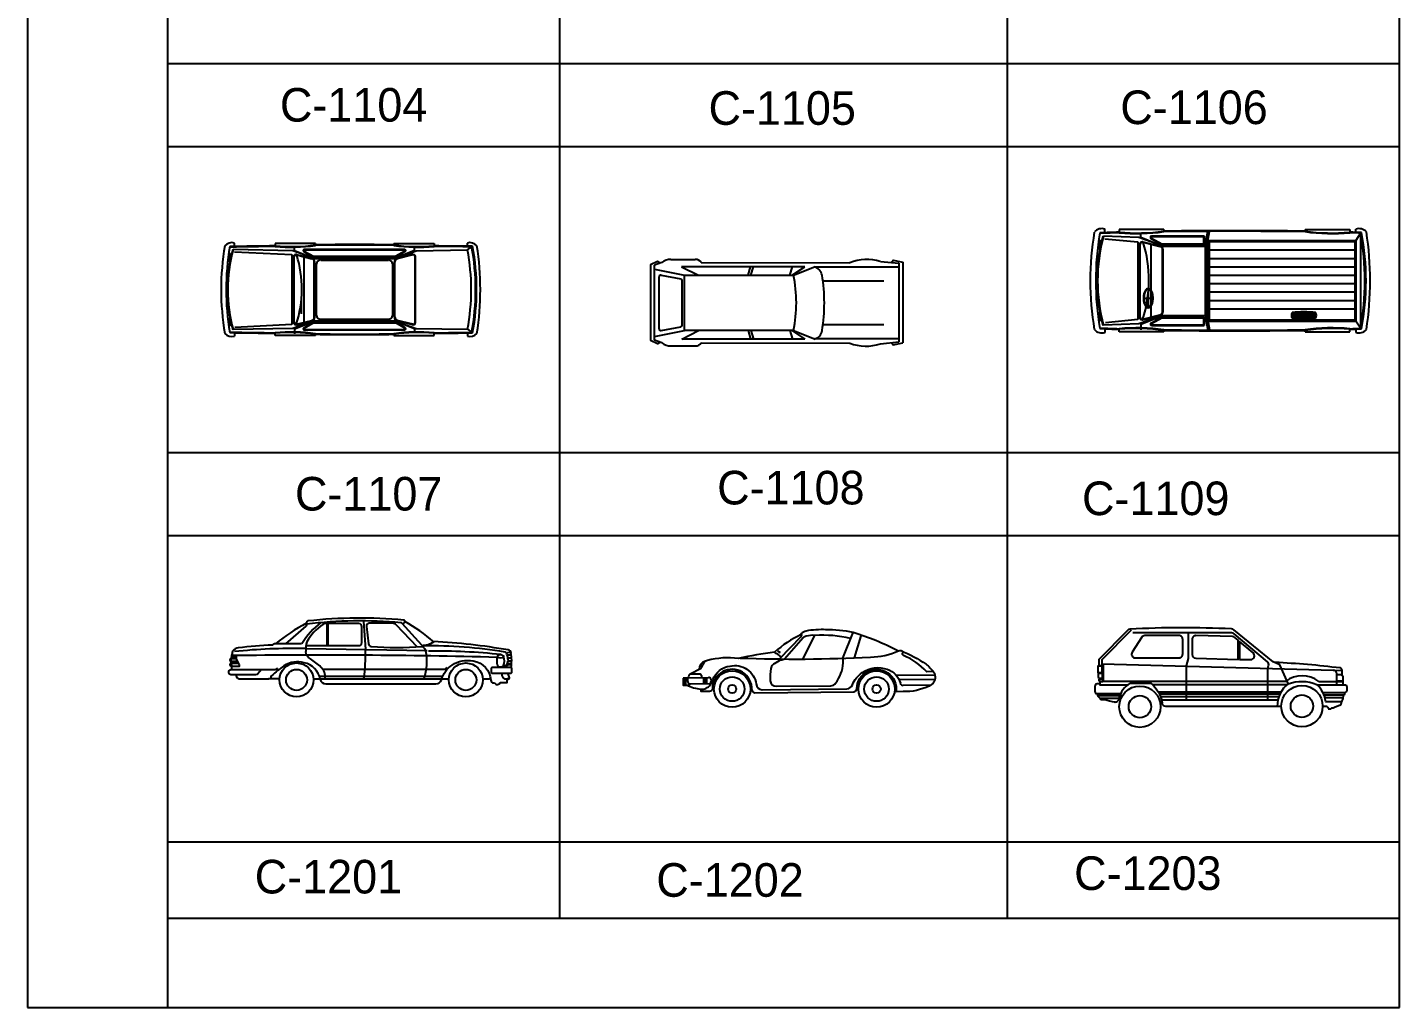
# Model space of a CAD drawing. Extents: x -106 to -5, y -44 to 31.
# Drawn here: x -77.34 to -52.84, y -3.61 to 13.89 of the extents above; entities that cross this region are included whole.
import ezdxf

# ---------------------------------------------------------------- set-up
doc = ezdxf.new("R2010")
doc.units = 0
doc.header["$LTSCALE"] = 100
doc.header["$MEASUREMENT"] = 0
for name, color, linetype in [('C-CARRO', 2, 'CONTINUOUS'), ('FOLHA', 3, 'CONTINUOUS'), ('P-ARVORE', 2, 'CONTINUOUS')]:
    doc.layers.add(name, color=color, linetype=linetype)

# ---------------------------------------------------------------- blocks, each defined once
blk = doc.blocks.new('C-1107')
at = {"layer": 'C-CARRO'}
for p, q in [((0.238, 0.771), (0.238, 0.831)), ((1.685, 0.822), (0.965, 0.822)), ((0.965, 0.822), (0.965, 0.771)), ((1.313, 0.701), (1.313, 0.758)), ((1.685, 0.822), (1.685, 0.798)), ((3.083, 0.822), (3.803, 0.822)), ((3.083, 0.822), (3.083, 0.798)), ((3.455, 0.701), (3.455, 0.758)), ((3.803, 0.822), (3.803, 0.771)), ((4.398, 0.771), (4.398, 0.831)), ((4.4, 0.709), (4.49, 0.773)), ((1.283, 0.693), (0.215, 0.714)), ((0.238, 0.672), (1.264, 0.628)), ((1.264, 0.628), (1.264, -0.624)), ((1.67, 0.558), (1.283, 0.693)), ((1.295, -0.589), (1.295, 0.588)), ((1.304, -0.588), (1.304, 0.588)), ((1.313, 0.701), (1.67, 0.558)), ((1.344, 0.618), (1.622, 0.549)), ((1.346, 0.627), (1.624, 0.558)), ((1.475, 0.586), (1.475, -0.586)), ((1.486, 0.72), (3.284, 0.72)), ((1.486, 0.711), (3.281, 0.711)), ((1.486, 0.686), (1.65, 0.594)), ((1.486, 0.676), (1.647, 0.585)), ((1.647, 0.585), (3.12, 0.585)), ((1.65, 0.594), (3.118, 0.594)), ((1.664, -0.493), (1.664, 0.493)), ((1.67, 0.558), (3.097, 0.558)), ((1.673, -0.493), (1.673, 0.493)), ((1.783, 0.528), (2.989, 0.528)), ((3.095, -0.493), (3.095, 0.493)), ((3.455, 0.701), (3.097, 0.558)), ((3.097, 0.558), (3.484, 0.693)), ((3.104, -0.493), (3.104, 0.493)), ((3.281, 0.686), (3.118, 0.594)), ((3.281, 0.676), (3.12, 0.585)), ((3.421, 0.627), (3.144, 0.558)), ((3.423, 0.618), (3.146, 0.549)), ((3.464, -0.589), (3.464, 0.588)), ((3.473, -0.589), (3.473, 0.588)), ((3.484, 0.693), (4.4, 0.709)), ((1.703, -0.456), (1.703, 0.456)), ((3.065, -0.456), (3.065, 0.456)), ((1.43, -0.125), (1.43, -0.434)), ((1.283, -0.693), (0.215, -0.714)), ((1.264, -0.624), (0.245, -0.675)), ((1.67, -0.558), (1.283, -0.693)), ((1.313, -0.701), (1.628, -0.575)), ((1.313, -0.701), (1.313, -0.79)), ((1.344, -0.618), (1.622, -0.549)), ((1.346, -0.627), (1.624, -0.558)), ((1.486, -0.676), (1.647, -0.585)), ((1.486, -0.686), (1.65, -0.594)), ((1.486, -0.711), (3.281, -0.711)), ((1.486, -0.72), (3.284, -0.72)), ((1.647, -0.585), (3.12, -0.585)), ((1.65, -0.594), (3.118, -0.594)), ((1.67, -0.558), (3.097, -0.558)), ((1.783, -0.528), (2.989, -0.528)), ((3.097, -0.558), (3.484, -0.692)), ((3.281, -0.686), (3.118, -0.594)), ((3.281, -0.676), (3.12, -0.585)), ((3.455, -0.701), (3.139, -0.575)), ((3.421, -0.627), (3.144, -0.558)), ((3.423, -0.618), (3.146, -0.549)), ((3.455, -0.701), (3.455, -0.758)), ((3.484, -0.692), (4.4, -0.709)), ((4.4, -0.709), (4.49, -0.773)), ((0.238, -0.771), (0.238, -0.831)), ((0.965, -0.822), (0.965, -0.78)), ((1.685, -0.822), (0.965, -0.822)), ((1.685, -0.822), (1.685, -0.798)), ((3.083, -0.822), (3.083, -0.798)), ((3.083, -0.822), (3.803, -0.822)), ((3.803, -0.822), (3.803, -0.771)), ((4.398, -0.771), (4.398, -0.831))]:
    blk.add_line(p, q, dxfattribs=at)
for points in [[(0.142, 0.58, 0.017254), (0.139, 0.554, 0.024089), (0.137, 0.536, 0.054459), (0.139, 0.519, 0.306006), (0.141, 0.516, 0.306006), (0.144, 0.518, 0.054459), (0.152, 0.533, 0.024089), (0.157, 0.551, 0.017254), (0.163, 0.577, 0.017254), (0.167, 0.602, 0.024089), (0.168, 0.621, 0.054459), (0.166, 0.638, 0.306006), (0.164, 0.641, 0.306006), (0.161, 0.639, 0.054459), (0.153, 0.624, 0.024089), (0.148, 0.606, 0.017254)], [(0.142, -0.58, -0.017254), (0.139, -0.554, -0.024089), (0.137, -0.536, -0.054459), (0.139, -0.519, -0.306006), (0.141, -0.516, -0.306006), (0.144, -0.518, -0.054459), (0.152, -0.533, -0.024089), (0.157, -0.551, -0.017254), (0.163, -0.576, -0.017254), (0.167, -0.602, -0.024089), (0.168, -0.621, -0.054459), (0.166, -0.638, -0.306006), (0.164, -0.64, -0.306006), (0.161, -0.639, -0.054459), (0.153, -0.624, -0.024089), (0.148, -0.606, -0.017254)]]:
    blk.add_lwpolyline(points, format="xyb", close=True, dxfattribs=at)
for centre, radius, start, end in [((4.615, 0), 4.615, 170.2286, 189.7725), ((0.191, 0.669), 0.169, 73.8739, 137.2971), ((4.615, 0), 4.525, 170.2286, 189.7725), ((4.678, -285.648), 286.452, 90.74272, 90.90454), ((4.82, -307.916), 308.71, 90.71552, 90.86233), ((1.247, 3.853), 3.086, 264.7689, 278.1332), ((1.247, 3.853), 3.095, 264.7689, 278.1332), ((2.384, -41.029), 41.833, 89.0425, 90.9575), ((2.384, -41.029), 41.824, 89.0423, 90.9577), ((3.521, 3.853), 3.095, 261.8668, 275.2311), ((3.521, 3.853), 3.086, 261.8668, 275.2311), ((-1.398, -561.171), 561.975, 89.39964, 89.46973), ((-1.364, -553.728), 554.523, 89.39492, 89.46613), ((4.445, 0.669), 0.169, 42.7029, 106.1261), ((0.396, 0), 4.149, 349.31, 10.69), ((0.396, 0), 4.167, 349.31, 10.69), ((-0.487, 0), 5.117, 351.1967, 8.8076), ((2.858, 0), 2.746, 164.871, 195.1301), ((2.858, 0), 2.737, 164.871, 195.1301), ((1.339, 0.583), 0.0449, 69.5675, 171.6839), ((1.339, 0.583), 0.0359, 69.5675, 171.6839), ((-0.595, 0.011), 2.038, 342.0078, 17.2722), ((1.491, 0.699), 0.0226, 113.0603, 246.9397), ((1.491, 0.699), 0.0136, 113.0603, 246.9397), ((1.605, 0.493), 0.0583, 359.64, 78.0627), ((1.605, 0.493), 0.0673, 359.64, 78.0627), ((1.782, 0.449), 0.0795, 89.2425, 174.9067), ((2.985, 0.449), 0.0795, 5.0933, 90.7575), ((3.162, 0.493), 0.0673, 101.9373, 180.36), ((3.162, 0.493), 0.0583, 101.9373, 180.36), ((3.276, 0.699), 0.0136, 293.0603, 66.9397), ((3.276, 0.699), 0.0226, 293.0603, 66.9397), ((3.428, 0.583), 0.0449, 8.3161, 110.4325), ((3.428, 0.583), 0.0359, 8.3161, 110.4325), ((0.646, 0), 3.821, 349.3122, 10.6878), ((1.782, -0.449), 0.0795, 185.0922, 270.7564), ((2.985, -0.449), 0.0795, 269.2414, 354.9056), ((1.339, -0.583), 0.0449, 188.3161, 290.4325), ((1.339, -0.583), 0.0359, 188.3161, 290.4325), ((1.491, -0.699), 0.0226, 113.0603, 246.9397), ((1.491, -0.699), 0.0136, 113.0603, 246.9397), ((1.605, -0.493), 0.0583, 281.9373, 0.36), ((1.605, -0.493), 0.0673, 281.9373, 0.36), ((3.162, -0.493), 0.0673, 179.64, 258.0627), ((3.162, -0.493), 0.0583, 179.64, 258.0627), ((3.276, -0.699), 0.0136, 293.0603, 66.9397), ((3.276, -0.699), 0.0226, 293.0603, 66.9397), ((3.428, -0.583), 0.0449, 249.5675, 351.6839), ((3.428, -0.583), 0.0359, 249.5675, 351.6839), ((0.191, -0.668), 0.169, 222.6987, 286.1219), ((4.676, 285.648), 286.452, 269.09588, 269.2577), ((4.818, 307.916), 308.711, 269.13807, 269.28488), ((1.247, -3.853), 3.095, 81.8679, 95.2322), ((1.247, -3.853), 3.086, 81.8679, 95.2322), ((2.384, 41.029), 41.824, 269.0423, 270.9577), ((2.384, 41.029), 41.833, 269.0425, 270.9575), ((3.521, -3.853), 3.095, 84.77, 98.1343), ((3.521, -3.853), 3.086, 84.77, 98.1343), ((-1.367, 553.79), 554.585, 270.53414, 270.60534), ((-1.401, 561.235), 562.039, 270.53053, 270.60062), ((4.445, -0.668), 0.169, 253.8781, 317.3013)]:
    blk.add_arc(centre, radius, start, end, dxfattribs=at)
blk = doc.blocks.new('C-1108')
at = {"layer": 'C-CARRO'}
for p, q in [((-4.14, 0.767), (-3.705, 0.767)), ((-4.5, -0.682), (-4.5, 0.675)), ((-4.3, 0.713), (-4.43, 0.666)), ((-4.43, -0.673), (-4.43, 0.666)), ((-4.43, 0.593), (-3.9, 0.488)), ((-1.75, 0.638), (-3.95, 0.638)), ((-3.95, 0.638), (-3.65, 0.488)), ((-3.6, 0.714), (-0.947, 0.709)), ((-2.763, 0.488), (-2.717, 0.638)), ((-2.713, 0.488), (-2.667, 0.638)), ((-2.014, 0.488), (-1.968, 0.638)), ((-1.973, 0.488), (-1.75, 0.638)), ((-1.95, 0.488), (-1.577, 0.637)), ((-1.576, 0.638), (-0.07, 0.638)), ((-0.4, 0.73), (-0.07, 0.7)), ((-0.07, 0.7), (-0.07, -0.701)), ((0, 0.719), (0, -0.719)), ((-4.35, -0.474), (-4.35, 0.459)), ((-4.314, 0.488), (-3.964, 0.419)), ((-3.94, -0.404), (-3.94, 0.389)), ((-3.9, -0.502), (-3.9, 0.488)), ((-3.9, 0.488), (-1.95, 0.488)), ((-1.426, 0.388), (-0.338, 0.388)), ((-4.314, -0.503), (-3.964, -0.434)), ((-0.338, -0.402), (-1.426, -0.402)), ((-4.43, -0.607), (-3.9, -0.502)), ((-4.3, -0.721), (-4.43, -0.673)), ((-3.946, -0.655), (-3.65, -0.502)), ((-1.746, -0.655), (-3.946, -0.655)), ((-1.95, -0.502), (-3.9, -0.502)), ((-3.6, -0.723), (-0.947, -0.728)), ((-2.763, -0.502), (-2.717, -0.655)), ((-2.714, -0.502), (-2.667, -0.655)), ((-2.014, -0.502), (-1.968, -0.655)), ((-1.971, -0.505), (-1.746, -0.655)), ((-1.951, -0.504), (-1.577, -0.652)), ((-0.07, -0.652), (-1.578, -0.652)), ((-0.4, -0.738), (-0.07, -0.701)), ((-4.14, -0.776), (-3.705, -0.777))]:
    blk.add_line(p, q, dxfattribs=at)
for points in [[(-0.199, 0.712), (-0.174, 0.752), (0, 0.719)], [(-4.334, 0.7), (-4.382, 0.732), (-4.502, 0.674)], [(-4.334, -0.708), (-4.382, -0.74), (-4.502, -0.681)], [(-0.199, -0.715), (-0.173, -0.756), (0, -0.719)]]:
    blk.add_lwpolyline(points, dxfattribs=at)
for centre, radius, start, end in [((-4.157, 0.554), 0.213, 85.3869, 132.0602), ((-3.691, 0.666), 0.102, 27.8275, 97.8804), ((-0.645, -0.043), 0.81, 72.4364, 111.8928), ((-1.639, 0.444), 0.202, 12.3116, 72.5538), ((-4.32, 0.459), 0.03, 78.7941, 180), ((-3.97, 0.389), 0.03, 0, 78.7941), ((-4.375, -0.007), 2.475, 348.4642, 11.5358), ((-4.375, -0.007), 2.975, 350.423, 9.577), ((-4.32, -0.474), 0.03, 180, 281.2059), ((-3.97, -0.404), 0.03, 281.2059, 0), ((-4.157, -0.563), 0.213, 227.7788, 274.4521), ((-3.69, -0.675), 0.102, 261.9587, 332.0116), ((-1.614, -0.483), 0.174, 281.4565, 353.4732), ((-0.659, 0.03), 0.81, 249.2316, 288.688)]:
    blk.add_arc(centre, radius, start, end, dxfattribs=at)
blk = doc.blocks.new('C-1201')
at = {"layer": 'C-CARRO', "linetype": 'CONTINUOUS'}
for p, q in [((-3.303, 1.307), (-3.303, 0.914)), ((-3.289, 1.307), (-3.289, 0.919)), ((-2.647, 1.352), (-2.614, 0.841)), ((-5.015, 0.633), (-4.896, 0.633)), ((-5.015, 0.597), (-4.876, 0.597)), ((-5.011, 0.682), (-4.919, 0.682)), ((-4.163, 0.321), (-4.347, 0.321)), ((-3.535, 0.321), (-1.129, 0.321)), ((-3.443, 0.367), (-1.244, 0.367)), ((-0.509, 0.321), (-0.403, 0.321)), ((-0.078, 0.325), (-0.052, 0.327))]:
    blk.add_line(p, q, dxfattribs=at)
for points in [[(-3.668, 1.314, 0.053489), (-4.222, 0.944, 0.053489)], [(-1.954, 1.302, 0.207177), (-1.911, 1.337, 0.532461), (-1.927, 1.367, 0.052375), (-3.641, 1.353, 0.381525), (-3.668, 1.322), (-3.668, 1.282, -0.218098), (-3.679, 1.259), (-4.043, 0.944)], [(-3.671, 0.914), (-2.732, 0.914, 0.414214), (-2.68, 0.966), (-2.68, 1.255, 0.414214), (-2.732, 1.307), (-3.319, 1.307, 0.152419), (-3.378, 1.289, 0.113064), (-3.659, 0.982, 0.120926), (-3.678, 0.811)], [(-1.585, 0.909, -0.215709), (-1.608, 0.919), (-1.962, 1.31, 0.188628), (-1.983, 1.321, 0.051856), (-3.668, 1.298)], [(-1.692, 0.892), (-2.063, 1.281, 0.205196), (-2.138, 1.313), (-2.547, 1.313, 0.448655), (-2.598, 1.255), (-2.562, 0.945, 0.35621), (-2.515, 0.899, 0.042588), (-1.602, 0.899, -0.172963), (-1.539, 0.813)], [(-1.608, 0.918, 0.133958), (-1.396, 0.98, 0.055399), (-1.912, 1.341, 0.055399)], [(-0.016, 0.783, 0.382091), (-0.067, 0.835, 0.032773), (-1.403, 0.986, 0.032773)], [(-0.264, 0.704, 0.009218), (-5.007, 0.735, 0.009218)], [(-3.755, 0.944), (-4.241, 0.944, 0.192129), (-4.262, 0.936), (-4.275, 0.924, 0.024353), (-4.886, 0.871, 0.173961), (-4.983, 0.821, 0.133065), (-4.99, 0.806, 0.005642), (-5.004, 0.738)], [(-3.411, 0.531, 0.051309), (-3.595, 0.675, -0.292146), (-3.679, 0.81)], [(-2.642, 0.326, 0.043973), (-2.615, 0.845, 0.043973)], [(-0.071, 0.675, 0.096363), (-0.099, 0.78, 0.241662), (-0.122, 0.797, 0.045037), (-1.585, 0.909, 0.045037)], [(-4.492, 0.486), (-4.492, 0.479, -0.193615), (-4.507, 0.443), (-4.538, 0.41, -0.204221), (-4.576, 0.394), (-5.021, 0.394, -0.414214), (-5.052, 0.426), (-5.052, 0.454, -0.414214), (-5.021, 0.486), (-4.238, 0.486, 0.13504), (-4.212, 0.493), (-4.178, 0.513)], [(-5.007, 0.735, 0.080423), (-5.016, 0.587, -0.053136), (-5.004, 0.547), (-5.004, 0.486)], [(-5.001, 0.548), (-4.865, 0.548), (-4.865, 0.569, 0.123947), (-4.869, 0.583), (-4.916, 0.671, -0.123947), (-4.92, 0.685), (-4.92, 0.714), (-5.011, 0.714)], [(-3.424, 0.314, 0.299241), (-3.709, 0.607, 0.218614), (-4.07, 0.551, 0.04058), (-4.291, 0.376, 0.207531), (-4.307, 0.338), (-4.307, 0.321)], [(-3.424, 0.314, 0.359395), (-3.322, 0.23), (-1.358, 0.23, 0.332177), (-1.259, 0.305, -0.173067), (-1.068, 0.566, -0.20253), (-0.69, 0.639, -0.364526), (-0.377, 0.296)], [(-0.154, 0.554, 0.095734), (-0.105, 0.567, 0.125152), (-0.093, 0.577, 0.210936), (-0.071, 0.682)], [(-4.921, 0.394), (-4.921, 0.373, 0.414214), (-4.869, 0.321), (-4.339, 0.321)], [(-0.377, 0.296, 0.402485), (-0.326, 0.246), (-0.308, 0.246)], [(-0.175, 0.419, 0.089509), (-0.18, 0.391, 0.105084), (-0.175, 0.367, 0.077187), (-0.16, 0.345, 0.072639), (-0.139, 0.328, 0.129576), (-0.112, 0.319, 0.108322), (-0.078, 0.325)], [(-0.088, 0.419, -0.088557), (-0.064, 0.389, -0.093436), (-0.053, 0.356, -0.03447), (-0.051, 0.334, -0.063798), (-0.053, 0.323, -0.184972), (-0.064, 0.307, -0.141479), (-0.088, 0.3)]]:
    blk.add_lwpolyline(points, format="xyb", dxfattribs=at)
for points in [[(-1.511, 0.819), (-3.68, 0.858)], [(-3.381, 0.495), (-1.183, 0.495), (-1.16, 0.531)], [(-0.209, 0.252), (-0.087, 0.252), (-0.087, 0.302)]]:
    blk.add_lwpolyline(points, dxfattribs=at)
for points in [[(-0.143, 0.714, 0.151219), (-0.153, 0.729, 0.327663), (-0.247, 0.737, 0.182893), (-0.26, 0.719, 0.136385), (-0.263, 0.565, 0.157498), (-0.253, 0.549, 0.341005), (-0.163, 0.545, 0.144425), (-0.152, 0.559, 0.160709)], [(-0.352, 0.524, 0.414214), (-0.373, 0.503), (-0.373, 0.439, 0.414214), (-0.352, 0.419), (-0.021, 0.419, 0.414214), (0, 0.439), (0, 0.503, 0.414214), (-0.021, 0.524)]]:
    blk.add_lwpolyline(points, format="xyb", close=True, dxfattribs=at)
for centre, radius in [((-3.845, 0.301), 0.302), ((-0.822, 0.301), 0.302), ((-3.845, 0.301), 0.187), ((-0.822, 0.301), 0.187)]:
    blk.add_circle(centre, radius, dxfattribs=at)
for centre, radius, start, end in [((-2.635, 0.291), 1.292, 126.8455, 149.5829), ((-3.907, -9.117), 9.979, 88.7791, 96.0216), ((-2.441, 0.619), 0.923, 341.54, 12.1886), ((-1.391, -10.497), 11.314, 83.9147, 90.4835), ((-0.05, 0.734), 0.0559, 51.7984, 141.7796), ((-0.052, 0.859), 0.113, 252.0462, 290.6781), ((-0.755, 0.644), 0.751, 350.926, 10.8082), ((-5.018, 0.656), 0.0201, 90, 270), ((-5.018, 0.573), 0.0201, 90, 307.8578), ((-3.561, 0.358), 0.227, 350.7636, 49.9571), ((-0.203, 0.808), 0.113, 238.5982, 302.7048), ((-0.036, 0.442), 0.128, 77.3545, 140.1574), ((-0.052, 0.859), 0.268, 263.3288, 279.8964), ((-0.052, 0.859), 0.165, 262.7874, 286.1025), ((-0.052, 0.859), 0.217, 265.7215, 282.748), ((-0.403, 0.342), 0.0208, 270, 10.2613), ((-0.26, 0.275), 0.0558, 210.4555, 336.0336)]:
    blk.add_arc(centre, radius, start, end, dxfattribs=at)
blk = doc.blocks.new('C-1202')
at = {"layer": 'C-CARRO', "linetype": 'CONTINUOUS'}
for p, q in [((2.138, 0.86), (2.351, 1.283)), ((2.849, 0.874), (3.034, 1.333)), ((3.059, 0.881), (3.177, 1.276)), ((1.684, 1.006), (1.735, 0.977)), ((2.859, 0.795), (2.858, 0.89)), ((-0.002, 0.525), (0.45, 0.53)), ((0.014, 0.407), (0.012, 0.511)), ((0.03, 0.408), (0.028, 0.511)), ((0.049, 0.408), (0.048, 0.515)), ((0.363, 0.522), (0.364, 0.434)), ((0.379, 0.515), (0.38, 0.435)), ((0.392, 0.519), (0.393, 0.431)), ((0.405, 0.515), (0.406, 0.435)), ((0.417, 0.519), (0.418, 0.431)), ((3.803, 0.572), (4.495, 0.58)), ((3.854, 0.494), (4.495, 0.502)), ((4.425, 0.396), (3.93, 0.39))]:
    blk.add_line(p, q, dxfattribs=at)
for points in [[(2.197, 1.27, 0.150797), (2.143, 1.237), (1.811, 0.861, -0.027823), (1.745, 0.838, 0.087475), (1.627, 0.776, 0.041809), (1.602, 0.759, 0.184413), (1.564, 0.693, 0.063028), (1.555, 0.472, 0.392109), (1.663, 0.374), (2.639, 0.385, 0.232351), (2.723, 0.428)], [(2.196, 1.36, 0.070171), (2.106, 1.318, -0.179528), (2.103, 1.255), (1.722, 0.862)], [(2.552, 1.385, 0.054774), (2.193, 1.36, 0.054774)], [(2.99, 1.228, 0.070773), (2.351, 1.283, 0.080336), (2.197, 1.27)], [(3.833, 1.006, 0.048754), (3.037, 1.333, 0.051949), (2.541, 1.385, 0.051949)], [(1.755, 0.895, 0.007523), (1.632, 0.984, 0.017003), (0.985, 0.873, 0.087657), (0.433, 0.837, 0.190671), (0.368, 0.792, 0.033402), (0.309, 0.685), (0.134, 0.597)], [(1.015, 0.879, 0.022334), (3.344, 0.895, 0.104077), (3.847, 1.01, 0), (3.847, 1.01, -0.207901), (3.89, 1.011, -0.056452), (4.337, 0.767, -0.056982), (4.47, 0.633, -0.216865), (4.497, 0.512, -0.282698), (4.391, 0.377, -0.121441), (3.926, 0.28)], [(4.467, 0.636), (4.349, 0.635, 0.105454), (3.937, 0.923, -0.465707), (3.923, 0.97, 0.107553), (3.931, 0.991)], [(0.311, 0.325, 0.286981), (0.485, 0.402, 0.13169), (0.529, 0.489, -0.280167), (0.837, 0.735, -0.435761), (1.303, 0.416, 0.406526), (1.412, 0.313), (2.924, 0.331, 0.308578), (3.023, 0.4, -0.158362), (3.198, 0.618, -0.248236), (3.645, 0.677, -0.255049), (3.878, 0.431)], [(2.723, 0.428, 0.145316), (2.859, 0.791, 0.145316)], [(-0.001, 0.521), (0, 0.396), (0.066, 0.397, 0.111764), (0.315, 0.325, 0.111764)], [(0.086, 0.526, 0.23811), (0.094, 0.426, 0.23811)], [(0.094, 0.426), (0.094, 0.406), (0.122, 0.406), (0.122, 0.418), (0.488, 0.423), (0.501, 0.458, 0.52719), (0.45, 0.53)], [(0.123, 0.597), (0.275, 0.599, -0.414214), (0.33, 0.546), (0.33, 0.529)], [(1.227, 0.313, 1.005073), (0.522, 0.334, -0.403758), (0.469, 0.281), (0.322, 0.279), (0.322, 0.325)], [(3.1, 0.331, -1.054224), (3.803, 0.282), (3.947, 0.284)], [(1.227, 0.313, 0.427737), (1.281, 0.257), (3.047, 0.278, 0.405969), (3.1, 0.331)]]:
    blk.add_lwpolyline(points, format="xyb", dxfattribs=at)
for centre, radius in [((0.875, 0.325), 0.325), ((0.875, 0.325), 0.219), ((3.453, 0.325), 0.325), ((3.453, 0.325), 0.219), ((0.875, 0.325), 0.0736), ((3.453, 0.325), 0.0736)]:
    blk.add_circle(centre, radius, dxfattribs=at)
for centre, radius, start, end in [((2.968, -0.525), 2.016, 115.3117, 131.5129), ((0.427, 0.682), 0.142, 102.0516, 182.2222), ((0.194, 0.519), 0.105, 132.4303, 176.3201), ((3.929, 0.444), 0.0536, 194.6385, 270.67)]:
    blk.add_arc(centre, radius, start, end, dxfattribs=at)
blk = doc.blocks.new('C-1203')
at = {"layer": 'C-CARRO', "linetype": 'CONTINUOUS'}
for p, q in [((-2.835, 1.677), (-2.835, 1.219)), ((-4.353, 1.122), (-4.353, 0.81)), ((-2.835, 1.219), (-2.867, 1.086)), ((-2.867, 1.086), (-2.867, 0.476)), ((-4.055, 0.552), (-4.444, 0.552)), ((-4.406, 0.506), (-4.395, 0.489)), ((-4.068, 0.505), (-4.404, 0.505)), ((-4.318, 0.489), (-4.318, 0.505)), ((-1.177, 0.619), (-3.364, 0.619)), ((-1.194, 0.581), (-3.339, 0.581)), ((-1.218, 0.533), (-3.323, 0.533)), ((-0.409, 0.571), (-0.057, 0.571)), ((-0.393, 0.524), (-0.065, 0.524)), ((-4.395, 0.489), (-4.318, 0.489))]:
    blk.add_line(p, q, dxfattribs=at)
for points in [[(-1.042, 0.762), (-1.194, 1.105), (-1.314, 1.162), (-2.019, 1.732, 0.15867), (-2.057, 1.747, 0.026456), (-3.875, 1.742, 0.187821), (-3.919, 1.722), (-4.427, 1.2), (-4.427, 1.095), (-4.371, 1.095), (-4.371, 1.2), (-3.843, 1.734)], [(-1.41, 0.476), (-1.41, 1.048), (-1.397, 1.092, 0.294048), (-1.419, 1.161), (-2.012, 1.661, 0.176772), (-2.055, 1.677), (-3.819, 1.677)], [(-0.084, 0.923), (-0.084, 1.01, 0.378396), (-0.12, 1.05, 0.019328), (-1.282, 1.149, 0.019328)], [(-0.177, 0.752), (-0.177, 0.945, 0.406253), (-0.242, 1.012)], [(-4.406, 0.764), (-4.42, 0.764), (-4.459, 0.764, 0.414214), (-4.499, 0.724), (-4.499, 0.631, 0.414214), (-4.459, 0.59), (-4.454, 0.59)], [(-0.501, 0.81, 0.341285), (-1.094, 0.81), (-4.355, 0.81)], [(-3.866, 0.776), (-3.497, 0.776, -0.188774), (-3.296, 0.419)], [(-0.537, 0.752, 0.182808), (-1.05, 0.762, 0.182808)], [(-0.537, 0.752), (-0.04, 0.752, -0.414214), (0, 0.712), (0, 0.65, -0.414214), (-0.04, 0.609), (-0.426, 0.609)], [(-0.097, 0.447), (-0.377, 0.447, 0.173741), (-0.533, 0.754, 0.173741)], [(-0.174, 0.931), (-0.109, 0.931, -0.414214), (-0.069, 0.891), (-0.069, 0.817), (-0.177, 0.817)], [(-4.323, 0.486, 0.010758), (-4.149, 0.444, 0.425367), (-4.069, 0.497, 0.425367)], [(-1.17, 0.362), (-3.23, 0.362, -0.374039), (-3.296, 0.419)], [(-0.328, 0.326, 0.34382), (-0.383, 0.363), (-0.431, 0.363)], [(-0.125, 0.385, 0.229223), (-0.094, 0.436, 0.229223)]]:
    blk.add_lwpolyline(points, format="xyb", dxfattribs=at)
for points in [[(-3.606, 1.629, 0.255737), (-3.663, 1.598), (-3.833, 1.332, 0.59269), (-3.777, 1.229), (-2.998, 1.229, 0.414214), (-2.931, 1.296), (-2.931, 1.562, 0.414214), (-2.998, 1.629)], [(-2.041, 1.611), (-2.694, 1.627, 0.42173), (-2.763, 1.56), (-2.763, 1.293, 0.404098), (-2.698, 1.227), (-1.938, 1.2), (-1.938, 1.546), (-2.001, 1.596, 0.162729)], [(-1.914, 1.2), (-1.718, 1.2, 0.69544), (-1.674, 1.318), (-1.914, 1.524)]]:
    blk.add_lwpolyline(points, format="xyb", close=True, dxfattribs=at)
for points in [[(-4.371, 1.084), (-4.448, 1.084), (-4.448, 0.972), (-4.371, 0.972)], [(-4.371, 0.959), (-4.371, 0.86), (-4.427, 0.86), (-4.434, 0.884), (-4.434, 0.959)], [(-4.357, 0.801), (-4.413, 0.801), (-4.423, 0.818), (-4.423, 0.851), (-4.357, 0.851)]]:
    blk.add_lwpolyline(points, close=True, dxfattribs=at)
for points in [[(-4.371, 1.124), (-0.242, 1.012), (-0.084, 1.003)], [(-3.919, 0.743), (-4.406, 0.743), (-4.406, 0.797)], [(-1.074, 0.752), (-3.469, 0.752)], [(-0.501, 0.81), (-0.073, 0.81), (-0.073, 0.752)], [(-4.04, 0.59), (-4.46, 0.59)], [(-4.455, 0.589), (-4.444, 0.548), (-4.404, 0.505)], [(-1.234, 0.476), (-3.307, 0.476)], [(-0.331, 0.322), (-0.285, 0.322), (-0.266, 0.341), (-0.242, 0.341), (-0.208, 0.359), (-0.128, 0.385)]]:
    blk.add_lwpolyline(points, dxfattribs=at)
for centre, radius in [((-0.801, 0.368), 0.369), ((-3.694, 0.359), 0.369), ((-3.694, 0.359), 0.2), ((-0.801, 0.368), 0.2)]:
    blk.add_circle(centre, radius, dxfattribs=at)
for centre, radius, start, end in [((-3.681, 0.428), 0.394, 118.0021, 169.9105), ((-0.749, 0.375), 0.493, 126.4371, 181.5037), ((-0.205, 0.531), 0.14, 322.6333, 359.2075), ((-0.125, 0.559), 0.0695, 329.5445, 11.3823), ((-0.057, 0.596), 0.0233, 270, 28.0725)]:
    blk.add_arc(centre, radius, start, end, dxfattribs=at)
blk = doc.blocks.new('C-1109')
at = {"layer": 'C-CARRO'}
for p, q in [((0.87, 0.77), (0.239, 0.794)), ((0.265, 0.857), (0.265, 0.923)), ((0.265, 0.746), (0.849, 0.697)), ((1.316, 0.913), (0.516, 0.913)), ((0.516, 0.913), (0.516, 0.856)), ((1.3, 0.62), (0.87, 0.77)), ((0.903, 0.778), (0.903, 0.843)), ((0.903, 0.778), (1.3, 0.62)), ((1.095, 0.8), (2.035, 0.8)), ((1.095, 0.79), (2.025, 0.79)), ((1.095, 0.762), (1.278, 0.66)), ((1.095, 0.751), (1.275, 0.65)), ((1.316, 0.913), (1.316, 0.887)), ((2.025, 0.79), (2.025, 0.66)), ((2.035, 0.8), (2.035, 0.65)), ((2.055, 0.62), (2.104, 0.883)), ((2.084, 0.615), (2.133, 0.878)), ((3.837, 0.913), (4.637, 0.913)), ((3.837, 0.913), (3.837, 0.887)), ((4.637, 0.913), (4.637, 0.856)), ((4.743, 0.857), (4.743, 0.923)), ((4.827, 0.849), (4.745, 0.72)), ((4.827, 0.849), (4.827, -0.849)), ((0.849, 0.697), (0.849, -0.693)), ((0.883, -0.655), (0.883, 0.653)), ((0.893, -0.653), (0.893, 0.653)), ((0.938, 0.687), (1.246, 0.61)), ((0.94, 0.697), (1.249, 0.62)), ((1.083, 0.651), (1.083, -0.651)), ((1.275, 0.65), (2.035, 0.65)), ((1.278, 0.66), (2.025, 0.66)), ((1.293, -0.548), (1.293, 0.548)), ((1.3, 0.62), (2.085, 0.62)), ((1.303, -0.548), (1.303, 0.548)), ((2.055, 0.62), (2.055, -0.62)), ((2.085, 0.62), (2.085, -0.62)), ((2.104, 0.72), (4.745, 0.72)), ((2.104, 0.72), (2.104, -0.72)), ((2.124, 0.7), (4.725, 0.7)), ((2.124, 0.7), (2.124, -0.7)), ((2.124, 0.55), (4.725, 0.55)), ((4.725, 0.7), (4.725, -0.7)), ((4.745, 0.72), (4.745, -0.72)), ((2.124, 0.4), (4.725, 0.4)), ((2.124, 0.25), (4.725, 0.25)), ((2.124, 0.1), (4.725, 0.1)), ((1.033, -0.139), (1.033, -0.482)), ((2.124, -0.05), (4.725, -0.05)), ((2.124, -0.2), (4.725, -0.2)), ((0.95, -0.311), (1.124, -0.311)), ((2.124, -0.35), (4.725, -0.35)), ((0.849, -0.693), (0.272, -0.75)), ((1.3, -0.62), (0.87, -0.769)), ((0.903, -0.778), (1.253, -0.639)), ((0.938, -0.687), (1.246, -0.61)), ((0.94, -0.697), (1.249, -0.62)), ((1.095, -0.751), (1.275, -0.65)), ((1.095, -0.762), (1.278, -0.66)), ((1.275, -0.65), (2.035, -0.65)), ((1.278, -0.66), (2.025, -0.66)), ((1.3, -0.62), (2.085, -0.62)), ((2.025, -0.66), (2.025, -0.79)), ((2.035, -0.65), (2.035, -0.8)), ((2.055, -0.62), (2.104, -0.883)), ((2.084, -0.615), (2.133, -0.878)), ((2.104, -0.72), (4.745, -0.72)), ((2.124, -0.5), (4.725, -0.5)), ((2.124, -0.7), (4.725, -0.7)), ((3.608, -0.569), (4.027, -0.569)), ((4.027, -0.575), (3.608, -0.575)), ((4.027, -0.585), (3.608, -0.585)), ((4.027, -0.595), (3.608, -0.595)), ((4.027, -0.605), (3.608, -0.605)), ((4.027, -0.615), (3.608, -0.615)), ((4.027, -0.625), (3.608, -0.625)), ((4.027, -0.635), (3.608, -0.635)), ((4.027, -0.645), (3.608, -0.645)), ((4.027, -0.655), (3.608, -0.655)), ((4.027, -0.665), (3.608, -0.665)), ((4.827, -0.849), (4.745, -0.72)), ((0.87, -0.769), (0.239, -0.794)), ((0.265, -0.857), (0.265, -0.923)), ((0.516, -0.913), (0.516, -0.866)), ((1.316, -0.913), (0.516, -0.913)), ((0.903, -0.778), (0.903, -0.878)), ((1.095, -0.79), (2.025, -0.79)), ((1.095, -0.8), (2.035, -0.8)), ((1.316, -0.913), (1.316, -0.887)), ((3.837, -0.913), (3.837, -0.887)), ((3.837, -0.913), (4.637, -0.913)), ((4.637, -0.913), (4.637, -0.856)), ((4.743, -0.857), (4.743, -0.923))]:
    blk.add_line(p, q, dxfattribs=at)
for points in [[(0.158, 0.645, 0.017254), (0.154, 0.616, 0.024089), (0.153, 0.595, 0.054459), (0.154, 0.576, 0.306006), (0.157, 0.574, 0.306006), (0.16, 0.575, 0.054459), (0.169, 0.592, 0.024089), (0.175, 0.612, 0.017254), (0.181, 0.641, 0.017254), (0.185, 0.669, 0.024089), (0.187, 0.69, 0.054459), (0.185, 0.709, 0.306006), (0.182, 0.712, 0.306006), (0.179, 0.71, 0.054459), (0.17, 0.693, 0.024089), (0.164, 0.673, 0.017254)], [(0.95, -0.311, 0.048725), (0.957, -0.378, 0.0625), (0.974, -0.429, 0.10298), (1.005, -0.47, 0.180912), (1.037, -0.482, 0.180912), (1.069, -0.47, 0.10298), (1.101, -0.429, 0.0625), (1.117, -0.378, 0.048725), (1.124, -0.311, 0.048725), (1.117, -0.243, 0.0625), (1.101, -0.192, 0.10298), (1.069, -0.151, 0.180912), (1.037, -0.139, 0.180912), (1.005, -0.151, 0.10298), (0.974, -0.192, 0.0625), (0.957, -0.243, 0.048725)], [(0.96, -0.311, 0.048725), (0.967, -0.376, 0.0625), (0.983, -0.425, 0.10298), (1.011, -0.463, 0.180912), (1.037, -0.472, 0.180912), (1.063, -0.463, 0.10298), (1.092, -0.425, 0.0625), (1.108, -0.376, 0.048725), (1.114, -0.311, 0.048725), (1.108, -0.245, 0.0625), (1.092, -0.197, 0.10298), (1.063, -0.159, 0.180912), (1.037, -0.149, 0.180912), (1.011, -0.159, 0.10298), (0.983, -0.197, 0.0625), (0.967, -0.245, 0.048725)], [(0.158, -0.645, -0.017254), (0.154, -0.616, -0.024089), (0.153, -0.595, -0.054459), (0.154, -0.576, -0.306006), (0.157, -0.574, -0.306006), (0.16, -0.575, -0.054459), (0.169, -0.592, -0.024089), (0.175, -0.612, -0.017254), (0.181, -0.641, -0.017254), (0.185, -0.669, -0.024089), (0.187, -0.69, -0.054459), (0.185, -0.709, -0.306006), (0.182, -0.712, -0.306006), (0.179, -0.71, -0.054459), (0.17, -0.693, -0.024089), (0.164, -0.673, -0.017254)]]:
    blk.add_lwpolyline(points, format="xyb", close=True, dxfattribs=at)
for centre, radius, start, end in [((5.128, 0), 5.128, 170.2286, 189.7725), ((0.213, 0.743), 0.188, 73.8739, 137.2971), ((5.128, 0), 5.028, 170.2286, 189.7725), ((3.175, 0), 3.052, 164.871, 195.1301), ((3.175, 0), 3.042, 164.871, 195.1301), ((2.093, -45.587), 46.481, 91.944, 92.3674), ((2.093, -45.587), 46.471, 91.9444, 92.3433), ((0.83, 4.281), 3.439, 264.7689, 278.1332), ((0.83, 4.281), 3.429, 264.7689, 278.1332), ((1.101, 0.776), 0.0251, 113.0603, 246.9397), ((1.101, 0.776), 0.0151, 113.0603, 246.9397), ((2.577, -121.488), 122.381, 89.40992, 90.59008), ((2.577, -121.472), 122.355, 89.40979, 90.59021), ((4.323, 4.281), 3.439, 261.8668, 275.2311), ((4.323, 4.281), 3.429, 261.8668, 275.2311), ((3.06, -45.587), 46.481, 87.7991, 88.056), ((3.06, -45.587), 46.471, 87.7963, 88.0556), ((4.795, 0.743), 0.188, 42.7029, 106.1261), ((0.296, 0), 4.61, 349.31, 10.69), ((0.296, 0), 4.63, 349.31, 10.69), ((-0.685, 0), 5.685, 351.1967, 8.8076), ((0.932, 0.648), 0.0499, 69.5675, 171.6839), ((0.932, 0.648), 0.0399, 69.5675, 171.6839), ((-1.216, 0.013), 2.265, 342.0078, 17.2722), ((1.228, 0.548), 0.0647, 359.64, 78.0627), ((1.228, 0.548), 0.0747, 359.64, 78.0627), ((0.932, -0.648), 0.0499, 188.3161, 290.4325), ((0.932, -0.648), 0.0399, 188.3161, 290.4325), ((1.228, -0.548), 0.0647, 281.9373, 0.36), ((1.228, -0.548), 0.0747, 281.9373, 0.36), ((3.679, -0.617), 0.086, 146.2208, 213.7792), ((3.817, -2.476), 1.919, 83.7323, 96.2677), ((3.817, 1.209), 1.886, 263.6229, 276.3771), ((3.954, -0.617), 0.0867, 326.5187, 33.4813), ((0.213, -0.743), 0.188, 222.6987, 286.1219), ((2.092, 45.588), 46.481, 267.6337, 268.0571), ((2.092, 45.588), 46.471, 267.6578, 268.0567), ((0.83, -4.281), 3.439, 81.8679, 95.2322), ((0.83, -4.281), 3.429, 81.8679, 95.2322), ((1.101, -0.776), 0.0251, 113.0603, 246.9397), ((1.101, -0.776), 0.0151, 113.0603, 246.9397), ((2.577, 121.472), 122.355, 269.40979, 270.59021), ((2.577, 121.488), 122.381, 269.40992, 270.59008), ((4.324, -4.281), 3.439, 84.77, 98.1343), ((4.324, -4.281), 3.429, 84.77, 98.1343), ((3.059, 45.588), 46.471, 271.9455, 272.2047), ((3.059, 45.588), 46.481, 271.9451, 272.2019), ((4.795, -0.743), 0.188, 253.8781, 317.3013)]:
    blk.add_arc(centre, radius, start, end, dxfattribs=at)
blk = doc.blocks.new('FOLHAVERDE')
at = {"layer": 'FOLHA', "linetype": 'CONTINUOUS'}
for p, q in [((-29.955, 37.298), (-29.955, 2.298)), ((-27.455, 37.298), (-27.455, 2.298)), ((-5.455, 2.298), (-5.455, 37.298)), ((-27.455, 35.298), (-27.455, 2.298)), ((-29.955, 2.298), (-5.455, 2.298)), ((-27.455, 2.298), (-5.455, 2.298))]:
    blk.add_line(p, q, dxfattribs=at)

msp = doc.modelspace()

# ---------------------------------------------------------------- linework, layer by layer
at = {"layer": 'FOLHA', "linetype": 'CONTINUOUS'}
for p, q in [((-74.841, 29.389), (-74.841, -3.611)), ((-52.841, -3.611), (-52.841, 29.389)), ((-67.841, 26.769), (-67.841, -2.017)), ((-59.841, -2.017), (-59.841, 26.769)), ((-74.841, 13.244), (-52.841, 13.244)), ((-74.841, 11.763), (-52.841, 11.763)), ((-74.841, 6.297), (-52.841, 6.297)), ((-74.841, 4.816), (-52.841, 4.816)), ((-74.841, -0.65), (-52.841, -0.65)), ((-74.841, -2.017), (-52.841, -2.017))]:
    msp.add_line(p, q, dxfattribs=at)
at = {"layer": 'P-ARVORE', "linetype": 'CONTINUOUS'}
msp.add_line((-74.841, -3.611), (-52.841, -3.611), dxfattribs=at)

# ---------------------------------------------------------------- block references
at = {"layer": 'C-CARRO', "linetype": 'CONTINUOUS'}
for name, p in [('C-1109', (-58.366, 9.366)), ('C-1107', (-73.884, 9.208)), ('C-1108', (-61.712, 8.979)), ('C-1201', (-68.691, 1.938)), ('C-1202', (-65.633, 1.751)), ('C-1203', (-53.783, 1.402))]:
    msp.add_blockref(name, p, dxfattribs=at)
at = {"layer": 'FOLHA', "linetype": 'CONTINUOUS'}
msp.add_blockref('FOLHAVERDE', (-47.386, -5.909), dxfattribs=at)

# ---------------------------------------------------------------- texts
for s, p in [('C-1104', (-72.833, 12.207)), ('C-1105', (-65.18, 12.15)), ('C-1106', (-57.827, 12.163)), ('C-1108', (-65.026, 5.372)), ('C-1107', (-72.564, 5.263)), ('C-1109', (-58.511, 5.181)), ('C-1201', (-73.283, -1.574)), ('C-1203', (-58.652, -1.512)), ('C-1202', (-66.112, -1.633))]:
    msp.add_text(s, height=0.6, dxfattribs=at).set_placement(p)

doc.saveas('drawing.dxf')
